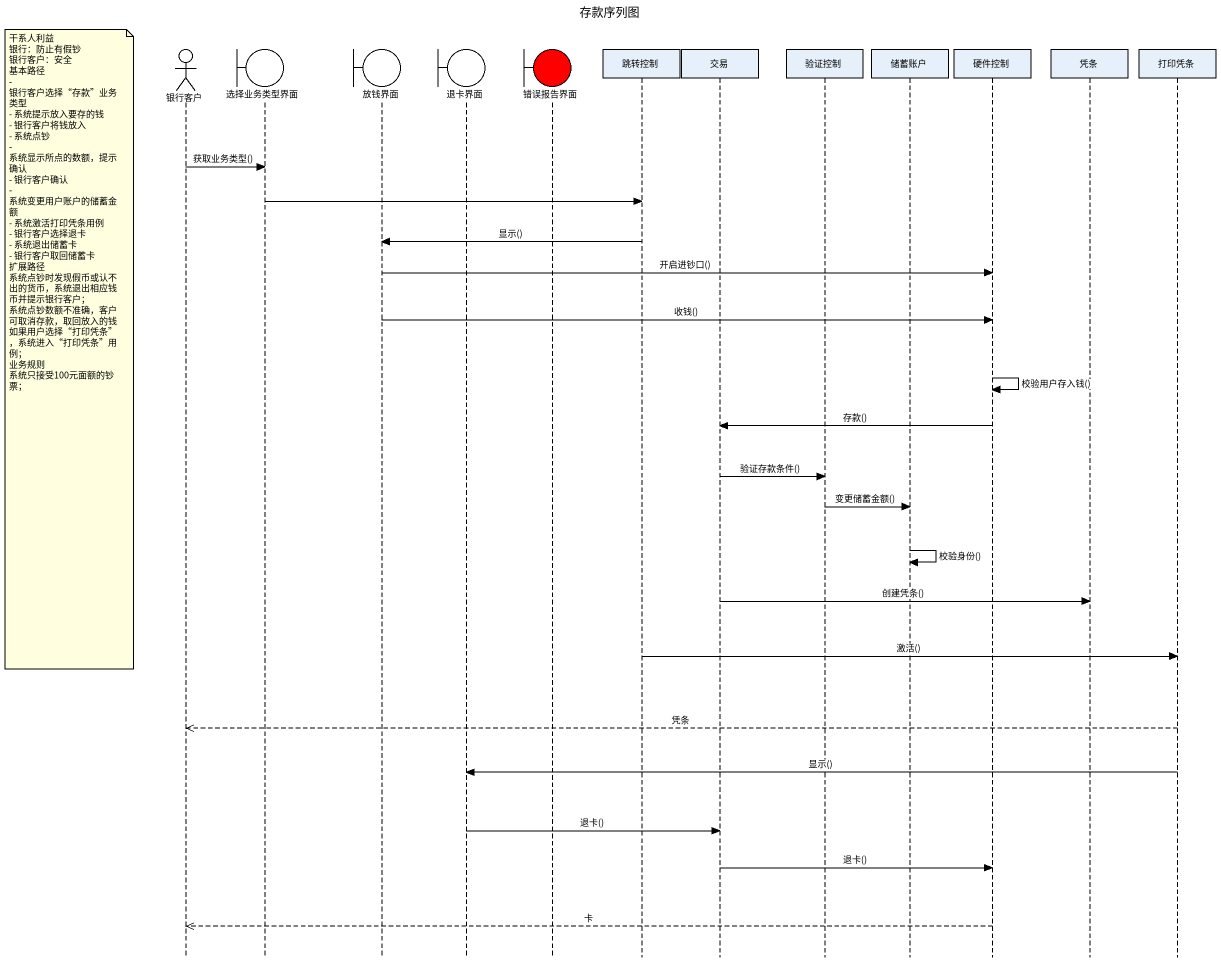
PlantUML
@startuml
title 存款序列图
hide footbox
actor 银行客户
boundary 选择业务类型界面
boundary 放钱界面
boundary 退卡界面
boundary 错误报告界面 #FF0000
participant 跳转控制
participant 交易
participant 验证控制
participant 储蓄账户
participant 硬件控制
participant 凭条
participant 打印凭条

银行客户 -> 选择业务类型界面 : 获取业务类型()
选择业务类型界面 -> 跳转控制
跳转控制 -> 放钱界面 : 显示()
放钱界面 -> 硬件控制 : 开启进钞口()
放钱界面 -> 硬件控制 : 收钱()
note left of 银行客户
  干系人利益
  银行：防止有假钞
  银行客户：安全
  基本路径
  - 银行客户选择“存款”业务类型
  - 系统提示放入要存的钱
  - 银行客户将钱放入
  - 系统点钞
  - 系统显示所点的数额，提示确认
  - 银行客户确认
  - 系统变更用户账户的储蓄金额
  - 系统激活打印凭条用例
  - 银行客户选择退卡
  - 系统退出储蓄卡
  - 银行客户取回储蓄卡
  扩展路径
  系统点钞时发现假币或认不出的货币，系统退出相应钱币并提示银行客户；
  系统点钞数额不准确，客户可取消存款，取回放入的钱
  如果用户选择“打印凭条”，系统进入“打印凭条”用例；
  业务规则
  系统只接受100元面额的钞票；
end note
硬件控制 -> 硬件控制 : 校验用户存入钱()
硬件控制 -> 交易 : 存款()
交易 -> 验证控制 : 验证存款条件()
验证控制 -> 储蓄账户 : 变更储蓄金额()
储蓄账户 -> 储蓄账户 : 校验身份()
交易 -> 凭条 : 创建凭条()
跳转控制 -> 打印凭条 : 激活()
打印凭条 -->> 银行客户 : 凭条
打印凭条 -> 退卡界面 : 显示()
退卡界面 -> 交易 : 退卡()
交易 -> 硬件控制 : 退卡()
硬件控制 -->> 银行客户 : 卡
@enduml
